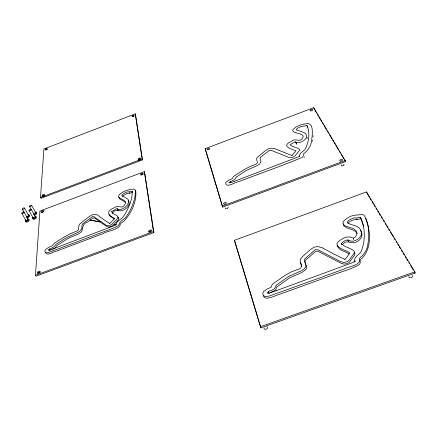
<?xml version="1.0" encoding="UTF-8"?>
<svg xmlns="http://www.w3.org/2000/svg" width="437" height="437" viewBox="0 0 437 437"><rect width="100%" height="100%" fill="white"/><g stroke="black" fill="none" stroke-linecap="round" stroke-linejoin="round"><path stroke-width="0.66" d="M353.424 239.689L353.478 238.22C356.871 236.936 358.553 231.615 354.795 229.693C352.146 226.918 341.215 226.978 343.127 221.723C346.366 218.189 350.96 215.365 355.838 215.064C358.564 215.594 361.661 213.207 364.141 215.343C369.855 224.585 369.391 236.39 367.441 246.708C366.496 250.068 364.687 253.154 362.317 255.711C360.465 257.295 358.509 258.349 359.837 260.78C357.209 266.51 348.846 266.182 344.094 269.034C336.9 271.628 329.711 274.256 322.522 276.889L269.258 296.051L266.078 296.521L264.161 296.128L262.779 294.33L262.948 292.681A5.779 3.583 -20.6 0 1 263.866 291.359L266.947 289.086L271.109 287.311L271.934 285.022L273.234 283.558L285.607 275.091L291.479 271.83L299.771 268.733L300.672 268.001L301.557 266.324L300.077 260.938L300.585 258.917L302.77 256.355L310.614 249.38L314.329 247.113L317.704 246.55L322.02 247.61L334.103 254.159L345.017 259.409M35.457 275.272L39.936 211.038L144.428 171.594L153.917 232.55L35.987 276.211L35.457 275.272L153.463 231.566L144.428 171.594M41.04 197.011L40.947 198.365L142.495 159.887L135.339 113.839L43.913 148.979L40.488 197.508L142.101 158.997L135.339 113.839M313.023 136.655L313.094 135.732M312.521 141.315L312.652 140.146M119.072 197.207L119.022 197.622M115.931 224.383C116.826 220.379 121.994 219.429 123.857 215.873C128.533 208.575 132.444 199.993 132.198 191.149C129.674 192.029 127.112 191.346 124.758 192.99A9.98 4.736 -24.9 0 0 123.392 193.782L121.89 194.935L121.961 195.645L127.402 198.791L128.516 200.059L128.533 202.063L127.506 204.98L125.086 207.285L122.213 208.979L119.356 209.755L116.586 208.7L111.714 211.579C112.795 214.496 116.87 214.572 118.203 217.178A3.594 1.753 -25.8 0 1 118.056 217.959L111.938 224.328L109.627 225.487L107.89 225.787L106.131 225.208L94.239 216.828L92.584 216.544L82.757 223.782L81.943 225.383L81.741 228.922L79.589 231.386L76.89 232.976L66.588 237.564L56.007 244.316L53.904 246.894L47.972 250.051L49.02 250.226A7.079 3.387 -28.2 0 0 49.348 250.144A8.893 4.25 -28.2 0 0 49.774 250.024A12.225 5.828 -28.1 0 0 50.206 249.893L50.435 249.817A21.692 10.259 -28 0 0 51.003 249.631A29.17 13.7 -27.9 0 0 51.779 249.358L114.024 225.743L115.587 225.093L115.931 224.383L116.029 224.957M337.451 245.332C337.981 250.625 345.574 251.193 349.196 253.963M343.335 223.886L343.307 225.186L344.684 226.574A9.45 5.381 -15.8 0 0 345.716 227.125C349.327 229.403 354.964 229.507 357.237 233.527M122.42 196.421C124.419 194.809 126.998 192.81 129.702 193.116M341.679 244.633L341.319 243.524C343.733 240.885 347.573 238.471 350.862 241.18C354.915 241.759 358.941 238.995 361.055 235.68C362.038 232.588 360.951 228.294 357.597 227.076C356.461 224.989 342.996 224.017 348.83 220.379A12.689 7.26 -15.6 0 1 350.414 219.374L353.965 217.888L356.587 218.041L360.459 217.173C365.299 227.387 365.463 240.017 361.536 250.51C360.317 254.929 352.746 256.541 355.046 261.801M347.928 223.263C351.343 219.166 356.445 219.696 360.957 218.817L363.786 226.672M342.477 244.496C346.65 239.509 349.371 243.092 354.03 242.786C359.252 241.819 364.354 236.231 360.836 230.955M112.91 212.469C116.635 207.93 119.143 212.502 123.108 210.246C126.517 208.99 131.406 204.068 128.194 200.261M112.883 212.491L112.375 212.934L112.626 213.475M268.722 293.467L269.039 293.298M53.494 248.893C56.089 247.97 56.466 244.709 59.317 244.065A8.904 4.25 -28 0 0 59.765 243.78L67.167 239.006C71.821 235.996 78.065 235.456 81.883 231.211C83.025 227.103 82.216 223.984 87.509 222.083A33.556 15.508 -26.9 0 0 88.389 221.433L92.791 218.134L94.288 217.883L106.77 226.557L109.414 227.103A1.087 0.535 -26.1 0 0 109.665 227.032L112.992 225.399L117.684 220.69A2.895 1.42 -25.8 0 0 117.782 220.576L118.864 218.828L118.143 217.511M50.583 250.172L51.074 249.959M269.864 292.916L275.081 290.299L276.02 289.032L276.616 287.071L279.642 284.995A11.122 6.774 -20.2 0 0 280.15 284.629L289.463 277.948L301.645 272.573L305.228 270.153L306.211 268.881L306.692 267.247L305.048 262.435L305.108 261.086L306.157 259.578L309.828 256.519A41.619 24.008 -19.4 0 0 310.783 255.683L315.541 251.433L317.628 251.155L341.035 263.232L343.995 264.112L346.59 263.751L349.158 262.44L354.139 255.738A3.665 2.201 -15.7 0 0 354.227 255.59L354.931 253.93L354.314 252.422M52.664 249.27L52.992 249.128M205.177 148.662L313.662 107.71L345.662 161.559L222.641 207.105L205.177 148.662L222.641 207.105M234.86 181.142L299.563 156.419C298.837 152.322 304.72 151.486 305.862 147.919C308.954 141.08 310.172 132.504 306.932 125.485C304.234 126.457 301.366 125.845 298.864 127.544A10.308 4.862 -18.3 0 0 297.542 128.325L296.188 129.434L296.226 129.865L303.999 132.542L305.758 133.602L306.479 135.383L306.304 138.032L304.283 140.217L301.508 141.888L298.427 142.735L294.811 141.959L290.113 144.794C292.659 147.466 297.002 147.045 299.689 149.399A3.704 1.814 -18.5 0 1 299.793 150.104L294.86 156.113L292.555 157.276L290.627 157.642L288.36 157.227L271.47 150.448L269.432 150.295L260.452 157.287L260.064 158.751L261.069 161.914L259.409 164.23L256.803 165.792L246.342 170.457L236.297 177.067L234.735 179.476L228.884 182.622L230.173 182.721A7.156 3.562 -21.1 0 0 230.534 182.628A8.98 4.463 -21.1 0 0 230.993 182.497A12.367 6.129 -21.1 0 0 231.452 182.355L231.697 182.278A21.943 10.767 -21.1 0 0 232.293 182.076A29.514 14.372 -21.1 0 0 233.107 181.792L234.702 181.202M222.236 206.095L345.345 160.505M234.401 240.301L366.49 191.947L414.817 271.847L415.15 273.065L260.862 327.876L234.401 240.301L234.822 241.35M276.222 290.698L276.506 290.6M274.54 291.31L352.725 262.599L354.713 261.774L354.828 260.834L355.002 261.561M274.07 291.479L272.366 292.08A36.189 21.632 -20.5 0 1 271.355 292.419A27.045 16.316 -20.4 0 1 270.612 292.653L270.301 292.746A15.197 9.281 -20.5 0 1 269.733 292.905A11.089 6.795 -20.5 0 1 269.159 293.047A8.838 5.43 -20.5 0 1 268.711 293.145C264.86 293.773 269.662 290.173 271.104 290.458C273.491 289.726 275.774 288.103 276.004 285.416L288.409 276.561L301.049 270.918L304.218 268.892L305.578 267.313L306.102 265.658L304.491 260.905L304.835 258.797L315.53 249.483L318.147 249.915L340.549 261.577L343.52 262.429L345.962 262.085L348.786 260.605L353.877 253.646L354.396 252.269A4.583 2.742 -15.8 0 0 354.178 251.226C350.632 247.642 344.64 247.511 341.319 243.524M260.392 326.729L414.817 271.847M273.464 296.494L332.399 275.179C341.057 271.754 350.288 269.553 358.477 265.106C360.683 264.139 360.317 261.61 360.006 260.064C372.171 250.357 370.947 231.331 365.572 218.282M272.978 296.663C270.23 297.816 263.882 299.973 263.32 295.243M129.702 193.116L132.651 192.515M353.478 238.22C348.764 235.412 343.329 237.559 339.38 240.814C330.94 246.834 346.656 250.172 349.671 252.876L347.284 256.699L344.968 259.431M114.008 224.432L116.231 224.837M35.184 216.686L35.244 216.719A1.229 0.546 -27.9 0 1 35.228 217.298L35.222 217.309A1.235 0.552 -27.9 0 1 33.638 218.156A1.235 0.552 -27.9 0 1 33.338 217.407M135.262 190.57L135.612 190.783M117.64 217.145L118.017 217.407M114.259 219.019L109.993 216.009L109.048 214.42M360.301 230.239L360.53 230.518M109.818 223.509L103.859 219.745L97.506 215.004L94.873 214.277L92.42 214.764L89.268 216.555L79.834 223.952L78.933 225.487L78.48 229.512L77.425 230.791L70.149 233.844L65.277 236.406L54.609 242.994L52.178 245.834L48.878 247.249L46.185 249.003A4.638 2.229 -28.4 0 0 45.219 250.008C43.225 255.252 51.184 251.466 53.516 250.609C72.974 243.436 92.327 235.969 111.763 228.731C114.379 227.595 117.684 226.847 119.296 224.252C119.689 220.456 125.195 219.593 126.648 216.015C130.767 210.317 133.509 203.555 135.011 196.716C134.601 194.58 137.098 190.079 134.121 189.057C128.849 189.303 123.524 190.843 119.492 194.563C114.887 199.152 129.265 199.179 124.621 204.696C122.311 209.722 118.099 204.456 114.696 207.548C106.502 210.852 106.677 214.643 114.707 218.5L109.78 223.525M125.621 202.44L120.104 199.103A7.456 3.518 -25 0 1 119.558 198.698L119.028 197.71M292.009 155.534L274.665 148.646L271.322 148.154L268.618 148.722L265.554 150.492L257.093 157.604L256.579 159.019L257.453 162.624L256.661 163.82L249.205 166.95L244.398 169.501L234.199 175.969L233.101 177.034L232.342 178.635L228.972 180.077L226.432 181.792A4.681 2.349 -21.2 0 0 225.645 182.737C225.65 188.986 235.865 181.634 238.689 181.655C259.616 173.642 280.844 166.268 301.53 157.697C303.606 157.107 303.185 154.944 303.584 153.808C307.287 151.126 310.292 147.28 311.248 142.741C311.657 139.452 315.192 122.426 306.927 123.644C301.781 124.343 296.297 125.73 292.708 129.876C292.047 134.705 307.714 132.121 301.858 139.174C299.116 142.151 294.685 137.868 291.588 141.331C281.073 145.947 289.775 148.575 296.057 150.776L291.965 155.556M135.765 190.947C136.759 201.271 131.837 212.076 125.135 219.86C123.638 222.165 119.798 222.739 119.929 225.71C115.898 230.725 107.988 230.496 102.875 233.697L56.302 251.204C53.396 251.302 47.136 256.688 45.404 252.668M369.281 197.142L366.49 191.947M369.986 198.311L371.046 200.064M372.106 201.812L373.165 203.566M373.87 204.734L374.93 206.488M375.984 208.236L376.694 209.405M377.748 211.158L378.458 212.327M379.163 213.496L380.217 215.244M381.277 216.998L382.337 218.751M383.396 220.505L384.101 221.668M385.161 223.422L385.866 224.591M386.57 225.76L387.63 227.508M388.69 229.261L389.394 230.43M390.454 232.184L393.273 236.854M393.983 238.023L395.037 239.776M396.097 241.524L396.801 242.693M397.861 244.447L398.566 245.616M399.271 246.785L400.33 248.533M401.39 250.286L402.45 252.04M403.154 253.209L404.214 254.957M405.268 256.71L405.978 257.879M406.683 259.048L407.743 260.796M408.797 262.55L409.507 263.719M410.562 265.472L413.386 270.142M414.445 271.896L415.15 273.065M316.399 112.746L313.662 107.71M317.098 113.91L318.141 115.652M318.841 116.816L321.627 121.464M322.32 122.628L323.369 124.37M324.063 125.534L326.849 130.182M327.548 131.34L328.591 133.088M329.29 134.246L332.076 138.895M332.776 140.058L333.469 141.222M334.168 142.386L335.212 144.128M335.906 145.292L338.697 149.94M339.391 151.098L340.434 152.841M341.133 154.004L343.919 158.653M344.618 159.816L345.662 161.559M21.877 213.305L25.941 220.696M24.079 212.142A1.245 0.541 -28 0 1 22.642 213.431A1.245 0.541 -28 0 1 22.211 212.595A1.245 0.541 -28 0 1 24.079 212.142L28.132 219.538M22.314 209.17L23.86 212M24.494 208.017A1.235 0.535 -27.9 0 1 23.074 209.296A1.235 0.535 -27.9 0 1 22.642 208.471A1.235 0.535 -27.9 0 1 24.494 208.017L28.514 215.375M29.126 210.563L33.152 217.976M31.338 209.427A1.245 0.546 -27.8 0 1 29.847 210.705A1.245 0.546 -27.8 0 1 29.492 209.826A1.245 0.546 -27.8 0 1 31.338 209.427L35.342 216.818M29.503 206.45L31.038 209.285M31.693 205.324A1.235 0.535 -27.7 0 1 30.219 206.581A1.235 0.535 -27.7 0 1 29.863 205.718A1.235 0.535 -27.7 0 1 31.693 205.324L35.665 212.677M111.714 211.579L112.375 212.934M132.198 191.149L132.613 192.051M153.463 231.566L153.917 232.55M142.101 158.997L142.495 159.887M129.581 192.608L129.838 193.23M301.77 266.597L300.661 262.315M306.932 125.485L307.593 127.538M360.459 217.173L360.957 218.817M235.019 242.005L260.862 327.876M356.745 218.932L356.931 219.696M299.558 155.938L299.689 156.512M304.13 156.932L304.179 157.588M307.135 137.404L307.233 138.556M33.633 213.933A1.218 0.541 -27.8 0 0 34.233 213.955A1.196 0.53 -27.8 0 0 34.43 213.901L34.479 213.884A1.218 0.541 -27.8 0 0 35.512 213.207A1.218 0.541 -27.8 0 0 35.561 212.579L35.539 212.562A1.218 0.541 -27.8 0 0 35.184 212.508M36.042 212.879A1.934 0.858 -27.8 0 1 36.517 213.944A1.934 0.858 -27.8 0 1 34.217 215.217M34.976 212.174A1.939 0.858 -27.8 0 1 36.249 212.885A1.939 0.858 -27.8 0 1 33.857 214.403M26.449 216.621A1.218 0.535 -28 0 0 27.941 216.271A1.218 0.535 -28 0 0 28.416 215.277L28.361 215.244A1.218 0.535 -28 0 0 28.176 215.212M29.039 215.578A1.939 0.858 -28 0 1 29.257 216.768A1.939 0.858 -28 0 1 26.903 217.932M28.159 214.796A1.939 0.858 -28 0 1 28.968 215.785A1.939 0.858 -28 0 1 26.46 217.129M25.996 220.314A1.24 0.552 -28.1 0 0 26.542 220.865A1.24 0.552 -28.1 0 0 28.006 220.03L28.012 220.019A1.229 0.546 -28.1 0 0 28.034 219.434L27.946 219.39A1.24 0.552 -28.1 0 0 27.744 219.358M28.596 219.729A1.956 0.869 -28.1 0 1 28.989 220.816A1.956 0.869 -28.1 0 1 26.761 222.094A1.956 0.869 -28.1 0 1 25.778 221.346M27.291 219.068A1.956 0.869 -28.1 0 1 28.662 219.838A1.956 0.869 -28.1 0 1 25.93 221.313A1.956 0.869 -28.1 0 1 25.996 219.767M36.053 217.047A1.95 0.874 -27.9 0 1 35.009 219.024A1.95 0.874 -27.9 0 1 33.004 218.576M34.731 216.282A1.956 0.874 -27.9 0 1 35.85 217.167A1.956 0.874 -27.9 0 1 33.228 218.593A1.956 0.874 -27.9 0 1 32.988 217.233M140.741 159.259A1.251 0.557 -24 0 1 139.665 160.155A1.251 0.557 -24 0 1 138.453 160.122M138.469 159.789A1.251 0.557 -24 0 1 140.151 158.871M44.661 195.863A1.251 0.541 -27.1 0 1 43.438 196.612A1.251 0.541 -27.1 0 1 42.564 196.442M42.739 195.995A1.251 0.541 -27.1 0 1 44.355 195.186M45.798 150.077A1.125 0.442 -26.1 0 1 47.393 149.388M132.963 116.406A1.131 0.459 -23.6 0 1 133.93 116.078M149.012 232.271A1.601 0.825 -24.9 0 1 150 231.249A1.601 0.825 -24.9 0 1 151.508 230.955M37.872 273.322A1.606 0.792 -29.3 0 1 39.106 272.317A1.606 0.792 -29.3 0 1 40.439 272.213M41.739 212.601A1.562 0.699 -27.5 0 1 43.924 211.437M141.08 175.024A1.426 0.655 -24.1 0 1 143.107 174.15M412.288 275.632A1.901 1.191 -12 0 1 411.07 277.675A1.901 1.191 -12 0 1 408.966 276.408M266.734 326.772A1.819 1.185 -21.3 0 1 267.297 328.291A1.819 1.185 -21.3 0 1 265.019 329.279A1.819 1.185 -21.3 0 1 264.15 327.892M227.928 207.122A1.464 0.77 -21.6 0 1 227.792 208.22A1.464 0.77 -21.6 0 1 225.967 208.782A1.464 0.77 -21.6 0 1 225.607 207.837M343.662 164.296A1.508 0.776 -16.6 0 1 343.706 165.355A1.508 0.776 -16.6 0 1 341.761 165.907A1.508 0.776 -16.6 0 1 341.319 164.957M49.518 248.975L49.266 250.161L49.518 248.975M230.119 182.284L229.96 182.824L230.326 181.579L230.119 182.284M268.531 292.287L268.323 292.927L268.799 291.463L268.531 292.287M100.051 221.909L90.082 220.106L100.051 221.909M117.843 209.809L117.176 208.755L118.11 210.246L117.843 209.809M296.133 143.074L295.516 141.97L296.745 144.188L296.133 143.074M348.633 241.257L347.901 239.951L348.928 241.798L348.633 241.257M138.676 159.412A1.251 0.557 -24 0 0 140.348 158.26A1.251 0.557 -24 0 0 138.534 158.429A1.251 0.557 -24 0 0 138.676 159.412M42.881 195.781A1.251 0.541 -27.1 0 0 44.366 194.514A1.251 0.541 -27.1 0 0 42.498 194.929A1.251 0.541 -27.1 0 0 42.881 195.781M45.863 149.82A1.131 0.442 -26.1 0 0 47.256 148.738A1.131 0.442 -26.1 0 0 45.59 149.099A1.131 0.442 -26.1 0 0 45.863 149.82M132.58 116.466A1.131 0.453 -23.6 0 0 134.099 115.455A1.131 0.453 -23.6 0 0 132.466 115.663A1.131 0.453 -23.6 0 0 132.58 116.466M149.585 231.938A1.601 0.825 -24.9 0 0 151.492 230.288A1.601 0.825 -24.9 0 0 149.022 230.621A1.601 0.825 -24.9 0 0 149.585 231.938M38.265 273.218A1.606 0.792 -29.3 0 0 40.078 271.453A1.606 0.792 -29.3 0 0 37.664 271.983A1.606 0.792 -29.3 0 0 38.265 273.218M42.121 212.42A1.568 0.699 -27.5 0 0 43.973 210.814A1.568 0.699 -27.5 0 0 41.635 211.311A1.568 0.699 -27.5 0 0 42.121 212.42M141.364 174.882A1.426 0.655 -24.1 0 0 143.139 173.505A1.426 0.655 -24.1 0 0 140.987 173.806A1.426 0.655 -24.1 0 0 141.364 174.882M224.471 204.155A1.469 0.765 -21.6 0 0 226.344 202.757A1.469 0.765 -21.6 0 0 224.083 202.888A1.469 0.765 -21.6 0 0 224.471 204.155M208.001 149.738A1.306 0.606 -21.7 0 0 209.684 148.542A1.306 0.606 -21.7 0 0 207.695 148.733A1.306 0.606 -21.7 0 0 208.001 149.738M310.936 110.84A1.344 0.606 -18.1 0 0 312.794 109.758A1.344 0.606 -18.1 0 0 310.789 109.78A1.344 0.606 -18.1 0 0 310.936 110.84M340.51 161.078A1.513 0.77 -16.7 0 0 342.586 159.833A1.513 0.77 -16.7 0 0 340.276 159.762A1.513 0.77 -16.7 0 0 340.51 161.078"/></g></svg>
